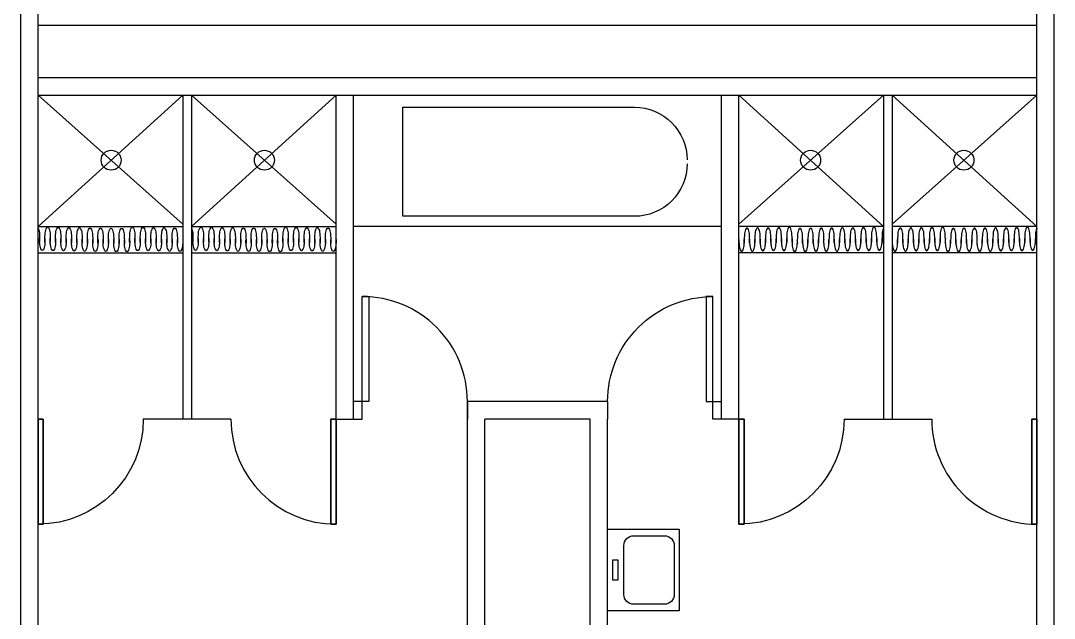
# Model space of a CAD drawing. Header units: inches. Extents: x -460 to 10305, y -938 to 5356.
# Drawn here: x 4267.9 to 4503.9, y 511.8 to 648.3 of the extents above; entities that cross this region are included whole.
import ezdxf

# ---------------------------------------------------------------- set-up
doc = ezdxf.new("R2010")
doc.units = ezdxf.units.IN
doc.header["$MEASUREMENT"] = 0
for name, color, linetype in [('01-0263-02-DWG-BFP-ARCH$0$SP-DOORS', 5, 'Continuous'), ('01-0263-02-DWG-BFP-ARCH$0$SP-FIXT', 35, 'Continuous'), ('01-0263-02-DWG-BFP-ARCH$0$SP-PART', 190, 'Continuous'), ('01-0263-02-DWG-BFP-ARCH$0$SP-WALL', 7, 'Continuous')]:
    doc.layers.add(name, color=color, linetype=linetype)

# ---------------------------------------------------------------- blocks, each defined once
blk = doc.blocks.new('01-0263-02-DWG-BFP-ARCH$0$S')
for p, q in [((21.33, 20.6, 36), (7.01, 20.6, 36)), ((4.13, 17.72, 36), (4.13, 8.71, 36)), ((24.21, 8.71, 36), (24.21, 17.72, 36)), ((7.01, 5.83, 36), (21.33, 5.83, 36))]:
    blk.add_line(p, q)
at = {"elevation": 36}
for points in [[(2.17, 1.07), (26.17, 1.07), (26.17, 22.07), (2.17, 22.07)], [(11.23, 2.65), (17.11, 2.65), (17.11, 4.11), (11.23, 4.11)]]:
    blk.add_lwpolyline(points, close=True, dxfattribs=at)
for centre, start, end in [((7.01, 17.72, 36), 90, 180), ((21.33, 17.72, 36), 0, 90), ((7.01, 8.71, 36), 180, 270), ((21.33, 8.71, 36), 270, 0)]:
    blk.add_arc(centre, 2.88, start, end)
blk = doc.blocks.new('01-0263-02-DWG-BFP-ARCH$0$DOR01')
at = {"color": 0}
for p, q in [((1, 1), (0, 1)), ((0, 1), (0, 0)), ((1, 0), (1, 1)), ((0, 0), (1, 0))]:
    blk.add_line(p, q, dxfattribs=at)
blk = doc.blocks.new('01-0263-02-DWG-BFP-ARCH$0$DOR00')
at = {"color": 0}
for p, q in [((0, 1), (0, 0)), ((1, 0), (1, 1))]:
    blk.add_line(p, q, dxfattribs=at)
blk = doc.blocks.new('01-0263-02-DWG-BFP-ARCH$0$AE141')
for p, q in [((0.5, 0), (0.4514, 0)), ((0.4514, 0), (0.4514, -1)), ((0.5, -1), (0.4514, -1))]:
    blk.add_line(p, q)
blk.add_arc((0.5, 0), 1, 180, 270)
at = {"linetype": 'Continuous'}
for points in [[(0.4514, 0), (0.4514, -1), (0.4514, -1, 1), (0.4514, 0, 1)], [(0.5, 0, 1), (0.5, -1, 1), (0.4514, -1, 1), (0.4514, 0, 1)], [(0.5, 0), (0.5, 0, 1), (0.4514, 0, 1), (0.4514, 0)], [(0.5, 0), (0.5, -1), (0.4514, -0.9988), (0.4514, 0)], [(0.5, 0), (0.5, -1), (0.5, -1, 1), (0.5, 0, 1)], [(0.5, -1), (0.5, -1, 1), (0.4514, -1, 1), (0.4514, -0.9988)]]:
    blk.add_3dface(points, dxfattribs=at)
blk = doc.blocks.new('01-0263-02-DWG-BFP-ARCH', base_point=(1295.16, 1353.43))
at = {"layer": '01-0263-02-DWG-BFP-ARCH$0$SP-DOORS'}
for points in [[(1629.16, 1911.43, 0.414214), (1605.16, 1935.43, 0.414214)], [(1661.16, 1911.43, -0.414214), (1685.16, 1935.43, -0.414214)]]:
    blk.add_lwpolyline(points, format="xyb", dxfattribs=at)
at = {"layer": '01-0263-02-DWG-BFP-ARCH$0$SP-FIXT'}
for p, q in [((1531.16, 1951.43), (1564.16, 1981.43)), ((1531.16, 1981.43), (1564.16, 1951.96)), ((1566.16, 1981.43), (1599.16, 1951.96)), ((1566.16, 1951.43), (1599.16, 1981.43)), ((1724.16, 1981.43), (1691.16, 1951.96)), ((1724.16, 1951.43), (1691.16, 1981.43)), ((1759.16, 1951.43), (1726.16, 1981.43)), ((1759.16, 1981.43), (1726.16, 1951.96)), ((1687.16, 1951.43), (1603.16, 1951.43))]:
    blk.add_line(p, q, dxfattribs=at)
blk.add_lwpolyline([(1679.31, 1965.75, -0.414214), (1667.31, 1953.75), (1614.39, 1953.75), (1614.39, 1978.65), (1667.31, 1978.65, -0.414214), (1679.31, 1966.65)], format="xyb", dxfattribs=at)
for centre in [(1547.81, 1966.56), (1582.81, 1966.56), (1707.51, 1966.56), (1742.51, 1966.56)]:
    blk.add_circle(centre, 2.28, dxfattribs=at)
at = {"layer": '01-0263-02-DWG-BFP-ARCH$0$SP-PART'}
for p, q in [((1531.16, 1951.43), (1564.16, 1951.43)), ((1566.16, 1951.43), (1599.16, 1951.43)), ((1724.16, 1951.43), (1691.16, 1951.43)), ((1759.16, 1951.43), (1726.16, 1951.43)), ((1531.16, 1945.43), (1564.16, 1945.43)), ((1566.16, 1945.43), (1599.16, 1945.43)), ((1724.16, 1945.43), (1691.16, 1945.43)), ((1759.16, 1945.43), (1726.16, 1945.43))]:
    blk.add_line(p, q, dxfattribs=at)
for points in [[(1531.16, 1951.02, -0.054965), (1531.31, 1950.65, -0.039769), (1531.44, 1950.01, -0.013847), (1531.49, 1948.13, -0.009217), (1531.48, 1947.85)], [(1532.7, 1948.69, -0.004146), (1532.71, 1948.13, -0.009217), (1532.7, 1947.85, -0.008534), (1532.7, 1948.11, -0.013847), (1532.75, 1949.98, -0.039769), (1532.87, 1950.62, -0.081037), (1533.13, 1951.16, -0.247833), (1533.31, 1951.25, -0.247833), (1533.49, 1951.16, -0.081037), (1533.74, 1950.62, -0.039769), (1533.87, 1949.98, -0.013847), (1533.92, 1948.11, -0.009217), (1533.91, 1947.83, -0.039769)], [(1535.12, 1947.81, -0.008534), (1535.12, 1948.07, -0.013847), (1535.17, 1949.94, -0.039769), (1535.3, 1950.58, -0.081037), (1535.55, 1951.11, -0.247833), (1535.73, 1951.21, -0.247833)], [(1535.73, 1951.21, -0.247833), (1535.91, 1951.11, -0.081037), (1536.16, 1950.58, -0.039769), (1536.29, 1949.94, -0.013847), (1536.34, 1948.07, -0.009217), (1536.34, 1947.78, -0.039769)], [(1537.55, 1947.76, -0.008534), (1537.54, 1948.02, -0.013847), (1537.6, 1949.9, -0.039769), (1537.72, 1950.54, -0.081037), (1537.97, 1951.07, -0.247833), (1538.15, 1951.17, -0.247833)], [(1538.15, 1951.17, -0.247833), (1538.34, 1951.07, -0.081037), (1538.59, 1950.54, -0.039769), (1538.71, 1949.9, -0.013847), (1538.77, 1948.02, -0.010512), (1538.76, 1947.7, -0.039769)], [(1539.97, 1947.71, -0.008534), (1539.97, 1947.97, -0.013847), (1540.02, 1949.84, -0.039769), (1540.14, 1950.48, -0.081037), (1540.4, 1951.02, -0.247833), (1540.58, 1951.11, -0.247833)], [(1540.58, 1951.11, -0.247833), (1540.76, 1951.02, -0.081037), (1541.01, 1950.48, -0.039769), (1541.14, 1949.84, -0.013847), (1541.19, 1947.97, -0.009217), (1541.18, 1947.69, -0.039769)], [(1542.39, 1947.66, -0.008534), (1542.39, 1947.92, -0.013847), (1542.44, 1949.8, -0.039769), (1542.57, 1950.44, -0.081037), (1542.82, 1950.97, -0.247833), (1543, 1951.07, -0.247833)], [(1543, 1951.07, -0.247833), (1543.18, 1950.97, -0.081037), (1543.43, 1950.44, -0.039769), (1543.56, 1949.8, -0.013847), (1543.61, 1947.92, -0.009217), (1543.61, 1947.64, -0.039769)], [(1544.77, 1947.66, -0.008534), (1544.77, 1947.92, -0.013847), (1544.82, 1949.8, -0.039769), (1544.94, 1950.44, -0.081037), (1545.2, 1950.97, -0.247833), (1545.38, 1951.07, -0.247833)], [(1545.38, 1951.07, -0.247833), (1545.56, 1950.97, -0.081037), (1545.81, 1950.44, -0.039769), (1545.94, 1949.8, -0.013847), (1545.99, 1947.92, -0.009217), (1545.98, 1947.64, -0.039769)], [(1547.19, 1947.62, -0.008534), (1547.19, 1947.88, -0.013847), (1547.24, 1949.75, -0.039769), (1547.37, 1950.39, -0.081037), (1547.62, 1950.93, -0.247833), (1547.8, 1951.02, -0.247833)], [(1547.8, 1951.02, -0.247833), (1547.98, 1950.93, -0.081037), (1548.23, 1950.39, -0.039769), (1548.36, 1949.75, -0.013847), (1548.41, 1947.88, -0.009217), (1548.41, 1947.6, -0.039769)], [(1549.62, 1947.58, -0.008534), (1549.61, 1947.84, -0.013847), (1549.67, 1949.71, -0.039769), (1549.79, 1950.35, -0.081037), (1550.04, 1950.88, -0.247833), (1550.23, 1950.98, -0.247833)], [(1550.23, 1950.98, -0.247833), (1550.41, 1950.88, -0.081037), (1550.66, 1950.35, -0.039769), (1550.78, 1949.71, -0.013847), (1550.84, 1947.84, -0.009217), (1550.83, 1947.56, -0.039769)], [(1552.04, 1948.69, -0.004146), (1552.04, 1948.13, -0.009217), (1552.04, 1947.85, -0.008534), (1552.03, 1948.11, -0.013847), (1552.09, 1949.98, -0.039769), (1552.21, 1950.62, -0.081037), (1552.46, 1951.16, -0.247833), (1552.65, 1951.25, -0.247833), (1552.83, 1951.16, -0.081037), (1553.08, 1950.62, -0.039769), (1553.2, 1949.98, -0.013847), (1553.26, 1948.11, -0.009217), (1553.25, 1947.83, -0.039769)], [(1554.46, 1947.81, -0.008534), (1554.46, 1948.07, -0.013847), (1554.51, 1949.94, -0.039769), (1554.64, 1950.58, -0.081037), (1554.89, 1951.11, -0.247833), (1555.07, 1951.21, -0.247833)], [(1555.07, 1951.21, -0.247833), (1555.25, 1951.11, -0.081037), (1555.5, 1950.58, -0.039769), (1555.63, 1949.94, -0.013847), (1555.68, 1948.07, -0.009217), (1555.68, 1947.78, -0.039769)], [(1556.89, 1947.76, -0.008534), (1556.88, 1948.02, -0.013847), (1556.93, 1949.9, -0.039769), (1557.06, 1950.54, -0.081037), (1557.31, 1951.07, -0.247833), (1557.49, 1951.17, -0.247833)], [(1557.49, 1951.17, -0.247833), (1557.67, 1951.07, -0.081037), (1557.93, 1950.54, -0.039769), (1558.05, 1949.9, -0.013847), (1558.1, 1948.02, -0.010512), (1558.1, 1947.7, -0.039769)], [(1559.31, 1947.71, -0.008534), (1559.3, 1947.97, -0.013847), (1559.36, 1949.84, -0.039769), (1559.48, 1950.48, -0.081037), (1559.73, 1951.02, -0.247833), (1559.92, 1951.11, -0.247833)], [(1559.92, 1951.11, -0.247833), (1560.1, 1951.02, -0.081037), (1560.35, 1950.48, -0.039769), (1560.47, 1949.84, -0.013847), (1560.53, 1947.97, -0.009217), (1560.52, 1947.69, -0.039769)], [(1561.73, 1947.66, -0.008534), (1561.73, 1947.92, -0.013847), (1561.78, 1949.8, -0.039769), (1561.91, 1950.44, -0.081037), (1562.16, 1950.97, -0.247833), (1562.34, 1951.07, -0.247833)], [(1562.34, 1951.07, -0.247833), (1562.52, 1950.97, -0.081037), (1562.77, 1950.44, -0.039769), (1562.9, 1949.8, -0.013847), (1562.95, 1947.92, -0.009217), (1562.95, 1947.64, -0.039769)], [(1566.16, 1951.02, -0.054965), (1566.31, 1950.65, -0.039769), (1566.44, 1950.01, -0.013847), (1566.49, 1948.13, -0.009217), (1566.48, 1947.85)], [(1567.7, 1948.69, -0.004146), (1567.71, 1948.13, -0.009217), (1567.7, 1947.85, -0.008534), (1567.7, 1948.11, -0.013847), (1567.75, 1949.98, -0.039769), (1567.87, 1950.62, -0.081037), (1568.13, 1951.16, -0.247833), (1568.31, 1951.25, -0.247833), (1568.49, 1951.16, -0.081037), (1568.74, 1950.62, -0.039769), (1568.87, 1949.98, -0.013847), (1568.92, 1948.11, -0.009217), (1568.91, 1947.83, -0.039769)], [(1570.12, 1947.81, -0.008534), (1570.12, 1948.07, -0.013847), (1570.17, 1949.94, -0.039769), (1570.3, 1950.58, -0.081037), (1570.55, 1951.11, -0.247833), (1570.73, 1951.21, -0.247833)], [(1570.73, 1951.21, -0.247833), (1570.91, 1951.11, -0.081037), (1571.16, 1950.58, -0.039769), (1571.29, 1949.94, -0.013847), (1571.34, 1948.07, -0.009217), (1571.34, 1947.78, -0.039769)], [(1572.55, 1947.76, -0.008534), (1572.54, 1948.02, -0.013847), (1572.6, 1949.9, -0.039769), (1572.72, 1950.54, -0.081037), (1572.97, 1951.07, -0.247833), (1573.15, 1951.17, -0.247833)], [(1573.15, 1951.17, -0.247833), (1573.34, 1951.07, -0.081037), (1573.59, 1950.54, -0.039769), (1573.71, 1949.9, -0.013847), (1573.77, 1948.02, -0.010512), (1573.76, 1947.7, -0.039769)], [(1574.97, 1947.71, -0.008534), (1574.97, 1947.97, -0.013847), (1575.02, 1949.84, -0.039769), (1575.14, 1950.48, -0.081037), (1575.4, 1951.02, -0.247833), (1575.58, 1951.11, -0.247833)], [(1575.58, 1951.11, -0.247833), (1575.76, 1951.02, -0.081037), (1576.01, 1950.48, -0.039769), (1576.14, 1949.84, -0.013847), (1576.19, 1947.97, -0.009217), (1576.18, 1947.69, -0.039769)], [(1577.39, 1947.66, -0.008534), (1577.39, 1947.92, -0.013847), (1577.44, 1949.8, -0.039769), (1577.57, 1950.44, -0.081037), (1577.82, 1950.97, -0.247833), (1578, 1951.07, -0.247833)], [(1578, 1951.07, -0.247833), (1578.18, 1950.97, -0.081037), (1578.43, 1950.44, -0.039769), (1578.56, 1949.8, -0.013847), (1578.61, 1947.92, -0.009217), (1578.61, 1947.64, -0.039769)], [(1579.77, 1947.66, -0.008534), (1579.77, 1947.92, -0.013847), (1579.82, 1949.8, -0.039769), (1579.94, 1950.44, -0.081037), (1580.2, 1950.97, -0.247833), (1580.38, 1951.07, -0.247833)], [(1580.38, 1951.07, -0.247833), (1580.56, 1950.97, -0.081037), (1580.81, 1950.44, -0.039769), (1580.94, 1949.8, -0.013847), (1580.99, 1947.92, -0.009217), (1580.98, 1947.64, -0.039769)], [(1582.19, 1947.62, -0.008534), (1582.19, 1947.88, -0.013847), (1582.24, 1949.75, -0.039769), (1582.37, 1950.39, -0.081037), (1582.62, 1950.93, -0.247833), (1582.8, 1951.02, -0.247833)], [(1582.8, 1951.02, -0.247833), (1582.98, 1950.93, -0.081037), (1583.23, 1950.39, -0.039769), (1583.36, 1949.75, -0.013847), (1583.41, 1947.88, -0.009217), (1583.41, 1947.6, -0.039769)], [(1584.62, 1947.58, -0.008534), (1584.61, 1947.84, -0.013847), (1584.67, 1949.71, -0.039769), (1584.79, 1950.35, -0.081037), (1585.04, 1950.88, -0.247833), (1585.23, 1950.98, -0.247833)], [(1585.23, 1950.98, -0.247833), (1585.41, 1950.88, -0.081037), (1585.66, 1950.35, -0.039769), (1585.78, 1949.71, -0.013847), (1585.84, 1947.84, -0.009217), (1585.83, 1947.56, -0.039769)], [(1587.04, 1948.69, -0.004146), (1587.04, 1948.13, -0.009217), (1587.04, 1947.85, -0.008534), (1587.03, 1948.11, -0.013847), (1587.09, 1949.98, -0.039769), (1587.21, 1950.62, -0.081037), (1587.46, 1951.16, -0.247833), (1587.65, 1951.25, -0.247833), (1587.83, 1951.16, -0.081037), (1588.08, 1950.62, -0.039769), (1588.2, 1949.98, -0.013847), (1588.26, 1948.11, -0.009217), (1588.25, 1947.83, -0.039769)], [(1589.46, 1947.81, -0.008534), (1589.46, 1948.07, -0.013847), (1589.51, 1949.94, -0.039769), (1589.64, 1950.58, -0.081037), (1589.89, 1951.11, -0.247833), (1590.07, 1951.21, -0.247833)], [(1590.07, 1951.21, -0.247833), (1590.25, 1951.11, -0.081037), (1590.5, 1950.58, -0.039769), (1590.63, 1949.94, -0.013847), (1590.68, 1948.07, -0.009217), (1590.68, 1947.78, -0.039769)], [(1591.89, 1947.76, -0.008534), (1591.88, 1948.02, -0.013847), (1591.93, 1949.9, -0.039769), (1592.06, 1950.54, -0.081037), (1592.31, 1951.07, -0.247833), (1592.49, 1951.17, -0.247833)], [(1592.49, 1951.17, -0.247833), (1592.67, 1951.07, -0.081037), (1592.93, 1950.54, -0.039769), (1593.05, 1949.9, -0.013847), (1593.1, 1948.02, -0.010512), (1593.1, 1947.7, -0.039769)], [(1594.31, 1947.71, -0.008534), (1594.3, 1947.97, -0.013847), (1594.36, 1949.84, -0.039769), (1594.48, 1950.48, -0.081037), (1594.73, 1951.02, -0.247833), (1594.92, 1951.11, -0.247833)], [(1594.92, 1951.11, -0.247833), (1595.1, 1951.02, -0.081037), (1595.35, 1950.48, -0.039769), (1595.47, 1949.84, -0.013847), (1595.53, 1947.97, -0.009217), (1595.52, 1947.69, -0.039769)], [(1596.73, 1947.66, -0.008534), (1596.73, 1947.92, -0.013847), (1596.78, 1949.8, -0.039769), (1596.91, 1950.44, -0.081037), (1597.16, 1950.97, -0.247833), (1597.34, 1951.07, -0.247833)], [(1597.34, 1951.07, -0.247833), (1597.52, 1950.97, -0.081037), (1597.77, 1950.44, -0.039769), (1597.9, 1949.8, -0.013847), (1597.95, 1947.92, -0.009217), (1597.95, 1947.64, -0.039769)], [(1692.98, 1951.07, 0.247833), (1692.8, 1950.97, 0.081037), (1692.54, 1950.44, 0.039769), (1692.42, 1949.8, 0.013847), (1692.37, 1947.92, 0.009217), (1692.37, 1947.64, 0.039769)], [(1693.58, 1947.66, 0.008534), (1693.59, 1947.92, 0.013847), (1693.54, 1949.8, 0.039769), (1693.41, 1950.44, 0.081037), (1693.16, 1950.97, 0.247833), (1692.98, 1951.07, 0.247833)], [(1695.4, 1951.11, 0.247833), (1695.22, 1951.02, 0.081037), (1694.97, 1950.48, 0.039769), (1694.84, 1949.84, 0.013847), (1694.79, 1947.97, 0.009217), (1694.79, 1947.69, 0.039769)], [(1696.01, 1947.71, 0.008534), (1696.01, 1947.97, 0.013847), (1695.96, 1949.84, 0.039769), (1695.83, 1950.48, 0.081037), (1695.58, 1951.02, 0.247833), (1695.4, 1951.11, 0.247833)], [(1697.82, 1951.17, 0.247833), (1697.64, 1951.07, 0.081037), (1697.39, 1950.54, 0.039769), (1697.26, 1949.9, 0.013847), (1697.21, 1948.02, 0.010512), (1697.22, 1947.7, 0.039769)], [(1698.43, 1947.76, 0.008534), (1698.43, 1948.02, 0.013847), (1698.38, 1949.9, 0.039769), (1698.25, 1950.54, 0.081037), (1698, 1951.07, 0.247833), (1697.82, 1951.17, 0.247833)], [(1700.25, 1951.21, 0.247833), (1700.07, 1951.11, 0.081037), (1699.81, 1950.58, 0.039769), (1699.69, 1949.94, 0.013847), (1699.64, 1948.07, 0.009217), (1699.64, 1947.78, 0.039769)], [(1700.85, 1947.81, 0.008534), (1700.86, 1948.07, 0.013847), (1700.81, 1949.94, 0.039769), (1700.68, 1950.58, 0.081037), (1700.43, 1951.11, 0.247833), (1700.25, 1951.21, 0.247833)], [(1703.28, 1948.69, 0.004146), (1703.27, 1948.13, 0.009217), (1703.28, 1947.85, 0.008534), (1703.28, 1948.11, 0.013847), (1703.23, 1949.98, 0.039769), (1703.1, 1950.62, 0.081037), (1702.85, 1951.16, 0.247833), (1702.67, 1951.25, 0.247833), (1702.49, 1951.16, 0.081037), (1702.24, 1950.62, 0.039769), (1702.11, 1949.98, 0.013847), (1702.06, 1948.11, 0.009217), (1702.06, 1947.83, 0.039769)], [(1705.09, 1950.98, 0.247833), (1704.91, 1950.88, 0.081037), (1704.66, 1950.35, 0.039769), (1704.53, 1949.71, 0.013847), (1704.48, 1947.84, 0.009217), (1704.49, 1947.56, 0.039769)], [(1705.7, 1947.58, 0.008534), (1705.7, 1947.84, 0.013847), (1705.65, 1949.71, 0.039769), (1705.52, 1950.35, 0.081037), (1705.27, 1950.88, 0.247833), (1705.09, 1950.98, 0.247833)], [(1707.51, 1951.02, 0.247833), (1707.33, 1950.93, 0.081037), (1707.08, 1950.39, 0.039769), (1706.96, 1949.75, 0.013847), (1706.9, 1947.88, 0.009217), (1706.91, 1947.6, 0.039769)], [(1708.12, 1947.62, 0.008534), (1708.13, 1947.88, 0.013847), (1708.07, 1949.75, 0.039769), (1707.95, 1950.39, 0.081037), (1707.7, 1950.93, 0.247833), (1707.51, 1951.02, 0.247833)], [(1709.94, 1951.07, 0.247833), (1709.76, 1950.97, 0.081037), (1709.51, 1950.44, 0.039769), (1709.38, 1949.8, 0.013847), (1709.33, 1947.92, 0.009217), (1709.33, 1947.64, 0.039769)], [(1710.55, 1947.66, 0.008534), (1710.55, 1947.92, 0.013847), (1710.5, 1949.8, 0.039769), (1710.37, 1950.44, 0.081037), (1710.12, 1950.97, 0.247833), (1709.94, 1951.07, 0.247833)], [(1712.32, 1951.07, 0.247833), (1712.13, 1950.97, 0.081037), (1711.88, 1950.44, 0.039769), (1711.76, 1949.8, 0.013847), (1711.7, 1947.92, 0.009217), (1711.71, 1947.64, 0.039769)], [(1712.92, 1947.66, 0.008534), (1712.93, 1947.92, 0.013847), (1712.87, 1949.8, 0.039769), (1712.75, 1950.44, 0.081037), (1712.5, 1950.97, 0.247833), (1712.32, 1951.07, 0.247833)], [(1714.74, 1951.11, 0.247833), (1714.56, 1951.02, 0.081037), (1714.31, 1950.48, 0.039769), (1714.18, 1949.84, 0.013847), (1714.13, 1947.97, 0.009217), (1714.13, 1947.69, 0.039769)], [(1715.35, 1947.71, 0.008534), (1715.35, 1947.97, 0.013847), (1715.3, 1949.84, 0.039769), (1715.17, 1950.48, 0.081037), (1714.92, 1951.02, 0.247833), (1714.74, 1951.11, 0.247833)], [(1717.16, 1951.17, 0.247833), (1716.98, 1951.07, 0.081037), (1716.73, 1950.54, 0.039769), (1716.6, 1949.9, 0.013847), (1716.55, 1948.02, 0.010512), (1716.56, 1947.7, 0.039769)], [(1717.77, 1947.76, 0.008534), (1717.77, 1948.02, 0.013847), (1717.72, 1949.9, 0.039769), (1717.59, 1950.54, 0.081037), (1717.34, 1951.07, 0.247833), (1717.16, 1951.17, 0.247833)], [(1719.59, 1951.21, 0.247833), (1719.4, 1951.11, 0.081037), (1719.15, 1950.58, 0.039769), (1719.03, 1949.94, 0.013847), (1718.97, 1948.07, 0.009217), (1718.98, 1947.78, 0.039769)], [(1720.19, 1947.81, 0.008534), (1720.2, 1948.07, 0.013847), (1720.14, 1949.94, 0.039769), (1720.02, 1950.58, 0.081037), (1719.77, 1951.11, 0.247833), (1719.59, 1951.21, 0.247833)], [(1722.62, 1948.69, 0.004146), (1722.61, 1948.13, 0.009217), (1722.62, 1947.85, 0.008534), (1722.62, 1948.11, 0.013847), (1722.57, 1949.98, 0.039769), (1722.44, 1950.62, 0.081037), (1722.19, 1951.16, 0.247833), (1722.01, 1951.25, 0.247833), (1721.83, 1951.16, 0.081037), (1721.58, 1950.62, 0.039769), (1721.45, 1949.98, 0.013847), (1721.4, 1948.11, 0.009217), (1721.4, 1947.83, 0.039769)], [(1724.16, 1951.02, 0.054965), (1724.01, 1950.65, 0.039769), (1723.88, 1950.01, 0.013847), (1723.83, 1948.13, 0.009217), (1723.83, 1947.85)], [(1727.98, 1951.07, 0.247833), (1727.8, 1950.97, 0.081037), (1727.54, 1950.44, 0.039769), (1727.42, 1949.8, 0.013847), (1727.37, 1947.92, 0.009217), (1727.37, 1947.64, 0.039769)], [(1728.58, 1947.66, 0.008534), (1728.59, 1947.92, 0.013847), (1728.54, 1949.8, 0.039769), (1728.41, 1950.44, 0.081037), (1728.16, 1950.97, 0.247833), (1727.98, 1951.07, 0.247833)], [(1730.4, 1951.11, 0.247833), (1730.22, 1951.02, 0.081037), (1729.97, 1950.48, 0.039769), (1729.84, 1949.84, 0.013847), (1729.79, 1947.97, 0.009217), (1729.79, 1947.69, 0.039769)], [(1731.01, 1947.71, 0.008534), (1731.01, 1947.97, 0.013847), (1730.96, 1949.84, 0.039769), (1730.83, 1950.48, 0.081037), (1730.58, 1951.02, 0.247833), (1730.4, 1951.11, 0.247833)], [(1732.82, 1951.17, 0.247833), (1732.64, 1951.07, 0.081037), (1732.39, 1950.54, 0.039769), (1732.26, 1949.9, 0.013847), (1732.21, 1948.02, 0.010512), (1732.22, 1947.7, 0.039769)], [(1733.43, 1947.76, 0.008534), (1733.43, 1948.02, 0.013847), (1733.38, 1949.9, 0.039769), (1733.25, 1950.54, 0.081037), (1733, 1951.07, 0.247833), (1732.82, 1951.17, 0.247833)], [(1735.25, 1951.21, 0.247833), (1735.07, 1951.11, 0.081037), (1734.81, 1950.58, 0.039769), (1734.69, 1949.94, 0.013847), (1734.64, 1948.07, 0.009217), (1734.64, 1947.78, 0.039769)], [(1735.85, 1947.81, 0.008534), (1735.86, 1948.07, 0.013847), (1735.81, 1949.94, 0.039769), (1735.68, 1950.58, 0.081037), (1735.43, 1951.11, 0.247833), (1735.25, 1951.21, 0.247833)], [(1738.28, 1948.69, 0.004146), (1738.27, 1948.13, 0.009217), (1738.28, 1947.85, 0.008534), (1738.28, 1948.11, 0.013847), (1738.23, 1949.98, 0.039769), (1738.1, 1950.62, 0.081037), (1737.85, 1951.16, 0.247833), (1737.67, 1951.25, 0.247833), (1737.49, 1951.16, 0.081037), (1737.24, 1950.62, 0.039769), (1737.11, 1949.98, 0.013847), (1737.06, 1948.11, 0.009217), (1737.06, 1947.83, 0.039769)], [(1740.09, 1950.98, 0.247833), (1739.91, 1950.88, 0.081037), (1739.66, 1950.35, 0.039769), (1739.53, 1949.71, 0.013847), (1739.48, 1947.84, 0.009217), (1739.49, 1947.56, 0.039769)], [(1740.7, 1947.58, 0.008534), (1740.7, 1947.84, 0.013847), (1740.65, 1949.71, 0.039769), (1740.52, 1950.35, 0.081037), (1740.27, 1950.88, 0.247833), (1740.09, 1950.98, 0.247833)], [(1742.51, 1951.02, 0.247833), (1742.33, 1950.93, 0.081037), (1742.08, 1950.39, 0.039769), (1741.96, 1949.75, 0.013847), (1741.9, 1947.88, 0.009217), (1741.91, 1947.6, 0.039769)], [(1743.12, 1947.62, 0.008534), (1743.13, 1947.88, 0.013847), (1743.07, 1949.75, 0.039769), (1742.95, 1950.39, 0.081037), (1742.7, 1950.93, 0.247833), (1742.51, 1951.02, 0.247833)], [(1744.94, 1951.07, 0.247833), (1744.76, 1950.97, 0.081037), (1744.51, 1950.44, 0.039769), (1744.38, 1949.8, 0.013847), (1744.33, 1947.92, 0.009217), (1744.33, 1947.64, 0.039769)], [(1745.55, 1947.66, 0.008534), (1745.55, 1947.92, 0.013847), (1745.5, 1949.8, 0.039769), (1745.37, 1950.44, 0.081037), (1745.12, 1950.97, 0.247833), (1744.94, 1951.07, 0.247833)], [(1747.32, 1951.07, 0.247833), (1747.13, 1950.97, 0.081037), (1746.88, 1950.44, 0.039769), (1746.76, 1949.8, 0.013847), (1746.7, 1947.92, 0.009217), (1746.71, 1947.64, 0.039769)], [(1747.92, 1947.66, 0.008534), (1747.93, 1947.92, 0.013847), (1747.87, 1949.8, 0.039769), (1747.75, 1950.44, 0.081037), (1747.5, 1950.97, 0.247833), (1747.32, 1951.07, 0.247833)], [(1749.74, 1951.11, 0.247833), (1749.56, 1951.02, 0.081037), (1749.31, 1950.48, 0.039769), (1749.18, 1949.84, 0.013847), (1749.13, 1947.97, 0.009217), (1749.13, 1947.69, 0.039769)], [(1750.35, 1947.71, 0.008534), (1750.35, 1947.97, 0.013847), (1750.3, 1949.84, 0.039769), (1750.17, 1950.48, 0.081037), (1749.92, 1951.02, 0.247833), (1749.74, 1951.11, 0.247833)], [(1752.16, 1951.17, 0.247833), (1751.98, 1951.07, 0.081037), (1751.73, 1950.54, 0.039769), (1751.6, 1949.9, 0.013847), (1751.55, 1948.02, 0.010512), (1751.56, 1947.7, 0.039769)], [(1752.77, 1947.76, 0.008534), (1752.77, 1948.02, 0.013847), (1752.72, 1949.9, 0.039769), (1752.59, 1950.54, 0.081037), (1752.34, 1951.07, 0.247833), (1752.16, 1951.17, 0.247833)], [(1754.59, 1951.21, 0.247833), (1754.4, 1951.11, 0.081037), (1754.15, 1950.58, 0.039769), (1754.03, 1949.94, 0.013847), (1753.97, 1948.07, 0.009217), (1753.98, 1947.78, 0.039769)], [(1755.19, 1947.81, 0.008534), (1755.2, 1948.07, 0.013847), (1755.14, 1949.94, 0.039769), (1755.02, 1950.58, 0.081037), (1754.77, 1951.11, 0.247833), (1754.59, 1951.21, 0.247833)], [(1757.62, 1948.69, 0.004146), (1757.61, 1948.13, 0.009217), (1757.62, 1947.85, 0.008534), (1757.62, 1948.11, 0.013847), (1757.57, 1949.98, 0.039769), (1757.44, 1950.62, 0.081037), (1757.19, 1951.16, 0.247833), (1757.01, 1951.25, 0.247833), (1756.83, 1951.16, 0.081037), (1756.58, 1950.62, 0.039769), (1756.45, 1949.98, 0.013847), (1756.4, 1948.11, 0.009217), (1756.4, 1947.83, 0.039769)], [(1759.16, 1951.02, 0.054965), (1759.01, 1950.65, 0.039769), (1758.88, 1950.01, 0.013847), (1758.83, 1948.13, 0.009217), (1758.83, 1947.85)], [(1532.7, 1948.69, -0.004146), (1532.7, 1948.13, -0.02916), (1532.65, 1947.24, -0.039769), (1532.52, 1946.6, -0.081037), (1532.27, 1946.06, -0.247833), (1532.09, 1945.97, -0.247833), (1531.91, 1946.06, -0.081037), (1531.66, 1946.6, -0.039769), (1531.53, 1947.24, -0.02916), (1531.48, 1948.13, -0.0043), (1531.48, 1948.71, -0.039769)], [(1535.12, 1948.65, -0.004146), (1535.13, 1948.09, -0.02916), (1535.08, 1947.2, -0.039769), (1534.95, 1946.56, -0.081037), (1534.7, 1946.02, -0.247833), (1534.52, 1945.93, -0.247833), (1534.34, 1946.02, -0.081037), (1534.09, 1946.56, -0.039769), (1533.96, 1947.2, -0.02916), (1533.91, 1948.09, -0.0043), (1533.91, 1948.67, -0.039769)], [(1537.55, 1948.61, -0.004146), (1537.55, 1948.05, -0.02916), (1537.5, 1947.16, -0.039769), (1537.37, 1946.52, -0.081037), (1537.12, 1945.98, -0.247833), (1536.94, 1945.89, -0.247833), (1536.76, 1945.98, -0.081037), (1536.51, 1946.52, -0.039769), (1536.38, 1947.16, -0.02916), (1536.33, 1948.05, -0.0043), (1536.34, 1948.63, -0.039769)], [(1539.97, 1948.55, -0.004146), (1539.98, 1947.99, -0.02916), (1539.92, 1947.1, -0.039769), (1539.8, 1946.46, -0.081037), (1539.55, 1945.92, -0.247833), (1539.36, 1945.83, -0.247833), (1539.18, 1945.92, -0.081037), (1538.93, 1946.46, -0.039769), (1538.81, 1947.1, -0.02916), (1538.75, 1947.99, -0.004854), (1538.76, 1948.64, -0.039769)], [(1542.39, 1948.51, -0.004146), (1542.4, 1947.95, -0.02916), (1542.35, 1947.06, -0.039769), (1542.22, 1946.42, -0.081037), (1541.97, 1945.88, -0.247833), (1541.79, 1945.79, -0.247833), (1541.61, 1945.88, -0.081037), (1541.36, 1946.42, -0.039769), (1541.23, 1947.06, -0.02916), (1541.18, 1947.95, -0.0043), (1541.18, 1948.53, -0.039769)], [(1544.82, 1948.46, -0.004146), (1544.82, 1947.9, -0.02916), (1544.77, 1947.02, -0.039769), (1544.64, 1946.38, -0.081037), (1544.39, 1945.84, -0.247833), (1544.21, 1945.74, -0.247833), (1544.03, 1945.84, -0.081037), (1543.78, 1946.38, -0.039769), (1543.65, 1947.02, -0.02916), (1543.6, 1947.9, -0.0043), (1543.61, 1948.49, -0.039769)], [(1547.2, 1948.46, -0.004146), (1547.2, 1947.9, -0.02916), (1547.15, 1947.02, -0.039769), (1547.02, 1946.38, -0.081037), (1546.77, 1945.84, -0.247833), (1546.59, 1945.74, -0.247833), (1546.41, 1945.84, -0.081037), (1546.16, 1946.38, -0.039769), (1546.03, 1947.02, -0.02916), (1545.98, 1947.9, -0.0043), (1545.98, 1948.49, -0.039769)], [(1549.62, 1948.42, -0.004146), (1549.62, 1947.86, -0.02916), (1549.57, 1946.97, -0.039769), (1549.44, 1946.33, -0.081037), (1549.19, 1945.79, -0.247833), (1549.01, 1945.7, -0.247833), (1548.83, 1945.79, -0.081037), (1548.58, 1946.33, -0.039769), (1548.45, 1946.97, -0.02916), (1548.4, 1947.86, -0.0043), (1548.41, 1948.44, -0.039769)], [(1552.04, 1948.38, -0.004146), (1552.05, 1947.82, -0.02916), (1552, 1946.93, -0.039769), (1551.87, 1946.29, -0.081037), (1551.62, 1945.75, -0.247833), (1551.44, 1945.66, -0.247833), (1551.26, 1945.75, -0.081037), (1551.01, 1946.29, -0.039769), (1550.88, 1946.93, -0.02916), (1550.83, 1947.82, -0.0043), (1550.83, 1948.4, -0.039769)], [(1554.46, 1948.65, -0.004146), (1554.47, 1948.09, -0.02916), (1554.42, 1947.2, -0.039769), (1554.29, 1946.56, -0.081037), (1554.04, 1946.02, -0.247833), (1553.86, 1945.93, -0.247833), (1553.68, 1946.02, -0.081037), (1553.43, 1946.56, -0.039769), (1553.3, 1947.2, -0.02916), (1553.25, 1948.09, -0.0043), (1553.25, 1948.67, -0.039769)], [(1556.89, 1948.61, -0.004146), (1556.89, 1948.05, -0.02916), (1556.84, 1947.16, -0.039769), (1556.71, 1946.52, -0.081037), (1556.46, 1945.98, -0.247833), (1556.28, 1945.89, -0.247833), (1556.1, 1945.98, -0.081037), (1555.85, 1946.52, -0.039769), (1555.72, 1947.16, -0.02916), (1555.67, 1948.05, -0.0043), (1555.68, 1948.63, -0.039769)], [(1559.31, 1948.55, -0.004146), (1559.31, 1947.99, -0.02916), (1559.26, 1947.1, -0.039769), (1559.14, 1946.46, -0.081037), (1558.88, 1945.92, -0.247833), (1558.7, 1945.83, -0.247833), (1558.52, 1945.92, -0.081037), (1558.27, 1946.46, -0.039769), (1558.14, 1947.1, -0.02916), (1558.09, 1947.99, -0.004854), (1558.1, 1948.64, -0.039769)], [(1561.73, 1948.51, -0.004146), (1561.74, 1947.95, -0.02916), (1561.69, 1947.06, -0.039769), (1561.56, 1946.42, -0.081037), (1561.31, 1945.88, -0.247833), (1561.13, 1945.79, -0.247833), (1560.95, 1945.88, -0.081037), (1560.7, 1946.42, -0.039769), (1560.57, 1947.06, -0.02916), (1560.52, 1947.95, -0.0043), (1560.52, 1948.53, -0.039769)], [(1564.16, 1948.46, -0.004146), (1564.16, 1947.9, -0.02916), (1564.11, 1947.02, -0.039769), (1563.98, 1946.38, -0.081037), (1563.73, 1945.84, -0.247833), (1563.55, 1945.74, -0.247833), (1563.37, 1945.84, -0.081037), (1563.12, 1946.38, -0.039769), (1562.99, 1947.02, -0.02916), (1562.94, 1947.9, -0.0043), (1562.95, 1948.49, -0.039769)], [(1567.7, 1948.69, -0.004146), (1567.7, 1948.13, -0.02916), (1567.65, 1947.24, -0.039769), (1567.52, 1946.6, -0.081037), (1567.27, 1946.06, -0.247833), (1567.09, 1945.97, -0.247833), (1566.91, 1946.06, -0.081037), (1566.66, 1946.6, -0.039769), (1566.53, 1947.24, -0.02916), (1566.48, 1948.13, -0.0043), (1566.48, 1948.71, -0.039769)], [(1570.12, 1948.65, -0.004146), (1570.13, 1948.09, -0.02916), (1570.08, 1947.2, -0.039769), (1569.95, 1946.56, -0.081037), (1569.7, 1946.02, -0.247833), (1569.52, 1945.93, -0.247833), (1569.34, 1946.02, -0.081037), (1569.09, 1946.56, -0.039769), (1568.96, 1947.2, -0.02916), (1568.91, 1948.09, -0.0043), (1568.91, 1948.67, -0.039769)], [(1572.55, 1948.61, -0.004146), (1572.55, 1948.05, -0.02916), (1572.5, 1947.16, -0.039769), (1572.37, 1946.52, -0.081037), (1572.12, 1945.98, -0.247833), (1571.94, 1945.89, -0.247833), (1571.76, 1945.98, -0.081037), (1571.51, 1946.52, -0.039769), (1571.38, 1947.16, -0.02916), (1571.33, 1948.05, -0.0043), (1571.34, 1948.63, -0.039769)], [(1574.97, 1948.55, -0.004146), (1574.98, 1947.99, -0.02916), (1574.92, 1947.1, -0.039769), (1574.8, 1946.46, -0.081037), (1574.55, 1945.92, -0.247833), (1574.36, 1945.83, -0.247833), (1574.18, 1945.92, -0.081037), (1573.93, 1946.46, -0.039769), (1573.81, 1947.1, -0.02916), (1573.75, 1947.99, -0.004854), (1573.76, 1948.64, -0.039769)], [(1577.39, 1948.51, -0.004146), (1577.4, 1947.95, -0.02916), (1577.35, 1947.06, -0.039769), (1577.22, 1946.42, -0.081037), (1576.97, 1945.88, -0.247833), (1576.79, 1945.79, -0.247833), (1576.61, 1945.88, -0.081037), (1576.36, 1946.42, -0.039769), (1576.23, 1947.06, -0.02916), (1576.18, 1947.95, -0.0043), (1576.18, 1948.53, -0.039769)], [(1579.82, 1948.46, -0.004146), (1579.82, 1947.9, -0.02916), (1579.77, 1947.02, -0.039769), (1579.64, 1946.38, -0.081037), (1579.39, 1945.84, -0.247833), (1579.21, 1945.74, -0.247833), (1579.03, 1945.84, -0.081037), (1578.78, 1946.38, -0.039769), (1578.65, 1947.02, -0.02916), (1578.6, 1947.9, -0.0043), (1578.61, 1948.49, -0.039769)], [(1582.2, 1948.46, -0.004146), (1582.2, 1947.9, -0.02916), (1582.15, 1947.02, -0.039769), (1582.02, 1946.38, -0.081037), (1581.77, 1945.84, -0.247833), (1581.59, 1945.74, -0.247833), (1581.41, 1945.84, -0.081037), (1581.16, 1946.38, -0.039769), (1581.03, 1947.02, -0.02916), (1580.98, 1947.9, -0.0043), (1580.98, 1948.49, -0.039769)], [(1584.62, 1948.42, -0.004146), (1584.62, 1947.86, -0.02916), (1584.57, 1946.97, -0.039769), (1584.44, 1946.33, -0.081037), (1584.19, 1945.79, -0.247833), (1584.01, 1945.7, -0.247833), (1583.83, 1945.79, -0.081037), (1583.58, 1946.33, -0.039769), (1583.45, 1946.97, -0.02916), (1583.4, 1947.86, -0.0043), (1583.41, 1948.44, -0.039769)], [(1587.04, 1948.38, -0.004146), (1587.05, 1947.82, -0.02916), (1587, 1946.93, -0.039769), (1586.87, 1946.29, -0.081037), (1586.62, 1945.75, -0.247833), (1586.44, 1945.66, -0.247833), (1586.26, 1945.75, -0.081037), (1586.01, 1946.29, -0.039769), (1585.88, 1946.93, -0.02916), (1585.83, 1947.82, -0.0043), (1585.83, 1948.4, -0.039769)], [(1589.46, 1948.65, -0.004146), (1589.47, 1948.09, -0.02916), (1589.42, 1947.2, -0.039769), (1589.29, 1946.56, -0.081037), (1589.04, 1946.02, -0.247833), (1588.86, 1945.93, -0.247833), (1588.68, 1946.02, -0.081037), (1588.43, 1946.56, -0.039769), (1588.3, 1947.2, -0.02916), (1588.25, 1948.09, -0.0043), (1588.25, 1948.67, -0.039769)], [(1591.89, 1948.61, -0.004146), (1591.89, 1948.05, -0.02916), (1591.84, 1947.16, -0.039769), (1591.71, 1946.52, -0.081037), (1591.46, 1945.98, -0.247833), (1591.28, 1945.89, -0.247833), (1591.1, 1945.98, -0.081037), (1590.85, 1946.52, -0.039769), (1590.72, 1947.16, -0.02916), (1590.67, 1948.05, -0.0043), (1590.68, 1948.63, -0.039769)], [(1594.31, 1948.55, -0.004146), (1594.31, 1947.99, -0.02916), (1594.26, 1947.1, -0.039769), (1594.14, 1946.46, -0.081037), (1593.88, 1945.92, -0.247833), (1593.7, 1945.83, -0.247833), (1593.52, 1945.92, -0.081037), (1593.27, 1946.46, -0.039769), (1593.14, 1947.1, -0.02916), (1593.09, 1947.99, -0.004854), (1593.1, 1948.64, -0.039769)], [(1596.73, 1948.51, -0.004146), (1596.74, 1947.95, -0.02916), (1596.69, 1947.06, -0.039769), (1596.56, 1946.42, -0.081037), (1596.31, 1945.88, -0.247833), (1596.13, 1945.79, -0.247833), (1595.95, 1945.88, -0.081037), (1595.7, 1946.42, -0.039769), (1595.57, 1947.06, -0.02916), (1595.52, 1947.95, -0.0043), (1595.52, 1948.53, -0.039769)], [(1599.16, 1948.46, -0.004146), (1599.16, 1947.9, -0.02916), (1599.11, 1947.02, -0.039769), (1598.98, 1946.38, -0.081037), (1598.73, 1945.84, -0.247833), (1598.55, 1945.74, -0.247833), (1598.37, 1945.84, -0.081037), (1598.12, 1946.38, -0.039769), (1597.99, 1947.02, -0.02916), (1597.94, 1947.9, -0.0043), (1597.95, 1948.49, -0.039769)], [(1599.16, 1947.62, -0.008534), (1599.15, 1947.88, -0.0043), (1599.16, 1948.46, -0.039769)], [(1691.16, 1948.46, 0.004146), (1691.15, 1947.9, 0.02916), (1691.21, 1947.02, 0.039769), (1691.33, 1946.38, 0.081037), (1691.58, 1945.84, 0.247833), (1691.76, 1945.74, 0.247833), (1691.94, 1945.84, 0.081037), (1692.2, 1946.38, 0.039769), (1692.32, 1947.02, 0.02916), (1692.37, 1947.9, 0.0043), (1692.37, 1948.49, 0.039769)], [(1691.16, 1947.62, 0.008534), (1691.16, 1947.88, 0.0043), (1691.16, 1948.46, 0.039769)], [(1693.58, 1948.51, 0.004146), (1693.58, 1947.95, 0.02916), (1693.63, 1947.06, 0.039769), (1693.76, 1946.42, 0.081037), (1694.01, 1945.88, 0.247833), (1694.19, 1945.79, 0.247833), (1694.37, 1945.88, 0.081037), (1694.62, 1946.42, 0.039769), (1694.75, 1947.06, 0.02916), (1694.8, 1947.95, 0.0043), (1694.79, 1948.53, 0.039769)], [(1696.01, 1948.55, 0.004146), (1696, 1947.99, 0.02916), (1696.05, 1947.1, 0.039769), (1696.18, 1946.46, 0.081037), (1696.43, 1945.92, 0.247833), (1696.61, 1945.83, 0.247833), (1696.79, 1945.92, 0.081037), (1697.04, 1946.46, 0.039769), (1697.17, 1947.1, 0.02916), (1697.22, 1947.99, 0.004854), (1697.22, 1948.64, 0.039769)], [(1698.43, 1948.61, 0.004146), (1698.42, 1948.05, 0.02916), (1698.48, 1947.16, 0.039769), (1698.6, 1946.52, 0.081037), (1698.85, 1945.98, 0.247833), (1699.03, 1945.89, 0.247833), (1699.21, 1945.98, 0.081037), (1699.47, 1946.52, 0.039769), (1699.59, 1947.16, 0.02916), (1699.64, 1948.05, 0.0043), (1699.64, 1948.63, 0.039769)], [(1700.85, 1948.65, 0.004146), (1700.85, 1948.09, 0.02916), (1700.9, 1947.2, 0.039769), (1701.03, 1946.56, 0.081037), (1701.28, 1946.02, 0.247833), (1701.46, 1945.93, 0.247833), (1701.64, 1946.02, 0.081037), (1701.89, 1946.56, 0.039769), (1702.02, 1947.2, 0.02916), (1702.07, 1948.09, 0.0043), (1702.06, 1948.67, 0.039769)], [(1703.27, 1948.38, 0.004146), (1703.27, 1947.82, 0.02916), (1703.32, 1946.93, 0.039769), (1703.45, 1946.29, 0.081037), (1703.7, 1945.75, 0.247833), (1703.88, 1945.66, 0.247833), (1704.06, 1945.75, 0.081037), (1704.31, 1946.29, 0.039769), (1704.44, 1946.93, 0.02916), (1704.49, 1947.82, 0.0043), (1704.48, 1948.4, 0.039769)], [(1705.7, 1948.42, 0.004146), (1705.69, 1947.86, 0.02916), (1705.74, 1946.97, 0.039769), (1705.87, 1946.33, 0.081037), (1706.12, 1945.79, 0.247833), (1706.3, 1945.7, 0.247833), (1706.48, 1945.79, 0.081037), (1706.73, 1946.33, 0.039769), (1706.86, 1946.97, 0.02916), (1706.91, 1947.86, 0.0043), (1706.91, 1948.44, 0.039769)], [(1708.12, 1948.46, 0.004146), (1708.12, 1947.9, 0.02916), (1708.17, 1947.02, 0.039769), (1708.29, 1946.38, 0.081037), (1708.55, 1945.84, 0.247833), (1708.73, 1945.74, 0.247833), (1708.91, 1945.84, 0.081037), (1709.16, 1946.38, 0.039769), (1709.29, 1947.02, 0.02916), (1709.34, 1947.9, 0.0043), (1709.33, 1948.49, 0.039769)], [(1710.5, 1948.46, 0.004146), (1710.49, 1947.9, 0.02916), (1710.54, 1947.02, 0.039769), (1710.67, 1946.38, 0.081037), (1710.92, 1945.84, 0.247833), (1711.1, 1945.74, 0.247833), (1711.28, 1945.84, 0.081037), (1711.54, 1946.38, 0.039769), (1711.66, 1947.02, 0.02916), (1711.71, 1947.9, 0.0043), (1711.71, 1948.49, 0.039769)], [(1712.92, 1948.51, 0.004146), (1712.92, 1947.95, 0.02916), (1712.97, 1947.06, 0.039769), (1713.1, 1946.42, 0.081037), (1713.35, 1945.88, 0.247833), (1713.53, 1945.79, 0.247833), (1713.71, 1945.88, 0.081037), (1713.96, 1946.42, 0.039769), (1714.09, 1947.06, 0.02916), (1714.14, 1947.95, 0.0043), (1714.13, 1948.53, 0.039769)], [(1715.35, 1948.55, 0.004146), (1715.34, 1947.99, 0.02916), (1715.39, 1947.1, 0.039769), (1715.52, 1946.46, 0.081037), (1715.77, 1945.92, 0.247833), (1715.95, 1945.83, 0.247833), (1716.13, 1945.92, 0.081037), (1716.38, 1946.46, 0.039769), (1716.51, 1947.1, 0.02916), (1716.56, 1947.99, 0.004854), (1716.56, 1948.64, 0.039769)], [(1717.77, 1948.61, 0.004146), (1717.76, 1948.05, 0.02916), (1717.81, 1947.16, 0.039769), (1717.94, 1946.52, 0.081037), (1718.19, 1945.98, 0.247833), (1718.37, 1945.89, 0.247833), (1718.55, 1945.98, 0.081037), (1718.81, 1946.52, 0.039769), (1718.93, 1947.16, 0.02916), (1718.98, 1948.05, 0.0043), (1718.98, 1948.63, 0.039769)], [(1720.19, 1948.65, 0.004146), (1720.19, 1948.09, 0.02916), (1720.24, 1947.2, 0.039769), (1720.37, 1946.56, 0.081037), (1720.62, 1946.02, 0.247833), (1720.8, 1945.93, 0.247833), (1720.98, 1946.02, 0.081037), (1721.23, 1946.56, 0.039769), (1721.36, 1947.2, 0.02916), (1721.41, 1948.09, 0.0043), (1721.4, 1948.67, 0.039769)], [(1722.62, 1948.69, 0.004146), (1722.62, 1948.13, 0.02916), (1722.67, 1947.24, 0.039769), (1722.79, 1946.6, 0.081037), (1723.05, 1946.06, 0.247833), (1723.23, 1945.97, 0.247833), (1723.41, 1946.06, 0.081037), (1723.66, 1946.6, 0.039769), (1723.79, 1947.24, 0.02916), (1723.84, 1948.13, 0.0043), (1723.83, 1948.71, 0.039769)], [(1726.16, 1948.46, 0.004146), (1726.15, 1947.9, 0.02916), (1726.21, 1947.02, 0.039769), (1726.33, 1946.38, 0.081037), (1726.58, 1945.84, 0.247833), (1726.76, 1945.74, 0.247833), (1726.94, 1945.84, 0.081037), (1727.2, 1946.38, 0.039769), (1727.32, 1947.02, 0.02916), (1727.37, 1947.9, 0.0043), (1727.37, 1948.49, 0.039769)], [(1728.58, 1948.51, 0.004146), (1728.58, 1947.95, 0.02916), (1728.63, 1947.06, 0.039769), (1728.76, 1946.42, 0.081037), (1729.01, 1945.88, 0.247833), (1729.19, 1945.79, 0.247833), (1729.37, 1945.88, 0.081037), (1729.62, 1946.42, 0.039769), (1729.75, 1947.06, 0.02916), (1729.8, 1947.95, 0.0043), (1729.79, 1948.53, 0.039769)], [(1731.01, 1948.55, 0.004146), (1731, 1947.99, 0.02916), (1731.05, 1947.1, 0.039769), (1731.18, 1946.46, 0.081037), (1731.43, 1945.92, 0.247833), (1731.61, 1945.83, 0.247833), (1731.79, 1945.92, 0.081037), (1732.04, 1946.46, 0.039769), (1732.17, 1947.1, 0.02916), (1732.22, 1947.99, 0.004854), (1732.22, 1948.64, 0.039769)], [(1733.43, 1948.61, 0.004146), (1733.42, 1948.05, 0.02916), (1733.48, 1947.16, 0.039769), (1733.6, 1946.52, 0.081037), (1733.85, 1945.98, 0.247833), (1734.03, 1945.89, 0.247833), (1734.21, 1945.98, 0.081037), (1734.47, 1946.52, 0.039769), (1734.59, 1947.16, 0.02916), (1734.64, 1948.05, 0.0043), (1734.64, 1948.63, 0.039769)], [(1735.85, 1948.65, 0.004146), (1735.85, 1948.09, 0.02916), (1735.9, 1947.2, 0.039769), (1736.03, 1946.56, 0.081037), (1736.28, 1946.02, 0.247833), (1736.46, 1945.93, 0.247833), (1736.64, 1946.02, 0.081037), (1736.89, 1946.56, 0.039769), (1737.02, 1947.2, 0.02916), (1737.07, 1948.09, 0.0043), (1737.06, 1948.67, 0.039769)], [(1738.27, 1948.38, 0.004146), (1738.27, 1947.82, 0.02916), (1738.32, 1946.93, 0.039769), (1738.45, 1946.29, 0.081037), (1738.7, 1945.75, 0.247833), (1738.88, 1945.66, 0.247833), (1739.06, 1945.75, 0.081037), (1739.31, 1946.29, 0.039769), (1739.44, 1946.93, 0.02916), (1739.49, 1947.82, 0.0043), (1739.48, 1948.4, 0.039769)], [(1740.7, 1948.42, 0.004146), (1740.69, 1947.86, 0.02916), (1740.74, 1946.97, 0.039769), (1740.87, 1946.33, 0.081037), (1741.12, 1945.79, 0.247833), (1741.3, 1945.7, 0.247833), (1741.48, 1945.79, 0.081037), (1741.73, 1946.33, 0.039769), (1741.86, 1946.97, 0.02916), (1741.91, 1947.86, 0.0043), (1741.91, 1948.44, 0.039769)], [(1743.12, 1948.46, 0.004146), (1743.12, 1947.9, 0.02916), (1743.17, 1947.02, 0.039769), (1743.29, 1946.38, 0.081037), (1743.55, 1945.84, 0.247833), (1743.73, 1945.74, 0.247833), (1743.91, 1945.84, 0.081037), (1744.16, 1946.38, 0.039769), (1744.29, 1947.02, 0.02916), (1744.34, 1947.9, 0.0043), (1744.33, 1948.49, 0.039769)], [(1745.5, 1948.46, 0.004146), (1745.49, 1947.9, 0.02916), (1745.54, 1947.02, 0.039769), (1745.67, 1946.38, 0.081037), (1745.92, 1945.84, 0.247833), (1746.1, 1945.74, 0.247833), (1746.28, 1945.84, 0.081037), (1746.54, 1946.38, 0.039769), (1746.66, 1947.02, 0.02916), (1746.71, 1947.9, 0.0043), (1746.71, 1948.49, 0.039769)], [(1747.92, 1948.51, 0.004146), (1747.92, 1947.95, 0.02916), (1747.97, 1947.06, 0.039769), (1748.1, 1946.42, 0.081037), (1748.35, 1945.88, 0.247833), (1748.53, 1945.79, 0.247833), (1748.71, 1945.88, 0.081037), (1748.96, 1946.42, 0.039769), (1749.09, 1947.06, 0.02916), (1749.14, 1947.95, 0.0043), (1749.13, 1948.53, 0.039769)], [(1750.35, 1948.55, 0.004146), (1750.34, 1947.99, 0.02916), (1750.39, 1947.1, 0.039769), (1750.52, 1946.46, 0.081037), (1750.77, 1945.92, 0.247833), (1750.95, 1945.83, 0.247833), (1751.13, 1945.92, 0.081037), (1751.38, 1946.46, 0.039769), (1751.51, 1947.1, 0.02916), (1751.56, 1947.99, 0.004854), (1751.56, 1948.64, 0.039769)], [(1752.77, 1948.61, 0.004146), (1752.76, 1948.05, 0.02916), (1752.81, 1947.16, 0.039769), (1752.94, 1946.52, 0.081037), (1753.19, 1945.98, 0.247833), (1753.37, 1945.89, 0.247833), (1753.55, 1945.98, 0.081037), (1753.81, 1946.52, 0.039769), (1753.93, 1947.16, 0.02916), (1753.98, 1948.05, 0.0043), (1753.98, 1948.63, 0.039769)], [(1755.19, 1948.65, 0.004146), (1755.19, 1948.09, 0.02916), (1755.24, 1947.2, 0.039769), (1755.37, 1946.56, 0.081037), (1755.62, 1946.02, 0.247833), (1755.8, 1945.93, 0.247833), (1755.98, 1946.02, 0.081037), (1756.23, 1946.56, 0.039769), (1756.36, 1947.2, 0.02916), (1756.41, 1948.09, 0.0043), (1756.4, 1948.67, 0.039769)], [(1757.62, 1948.69, 0.004146), (1757.62, 1948.13, 0.02916), (1757.67, 1947.24, 0.039769), (1757.79, 1946.6, 0.081037), (1758.05, 1946.06, 0.247833), (1758.23, 1945.97, 0.247833), (1758.41, 1946.06, 0.081037), (1758.66, 1946.6, 0.039769), (1758.79, 1947.24, 0.02916), (1758.84, 1948.13, 0.0043), (1758.83, 1948.71, 0.039769)]]:
    blk.add_lwpolyline(points, format="xyb", dxfattribs=at)
at = {"layer": '01-0263-02-DWG-BFP-ARCH$0$SP-WALL'}
for p, q in [((1759.16, 1858.93), (1759.16, 2093.43)), ((1763.16, 1831.43), (1763.16, 2093.43)), ((1527.16, 1831.43), (1527.16, 2015.43)), ((1531.16, 1858.93), (1531.16, 2015.43)), ((1531.16, 1997.43), (1759.16, 1997.43)), ((1531.16, 1985.43), (1759.16, 1985.43)), ((1531.16, 1981.43), (1759.16, 1981.43)), ((1564.16, 1981.43), (1564.16, 1907.43)), ((1566.16, 1981.43), (1566.16, 1907.43)), ((1599.16, 1907.43), (1599.16, 1981.43)), ((1603.16, 1907.43), (1603.16, 1981.43)), ((1687.16, 1907.43), (1687.16, 1981.43)), ((1691.16, 1907.43), (1691.16, 1981.43)), ((1724.16, 1981.43), (1724.16, 1907.43)), ((1726.16, 1981.43), (1726.16, 1907.43)), ((1605.16, 1911.43), (1603.16, 1911.43)), ((1629.16, 1687.43), (1629.16, 1911.43)), ((1661.16, 1911.43), (1629.16, 1911.43)), ((1685.16, 1911.43), (1687.16, 1911.43)), ((1575.16, 1907.43), (1555.16, 1907.43)), ((1599.16, 1907.43), (1605.16, 1907.43)), ((1633.16, 1687.43), (1633.16, 1907.43)), ((1657.16, 1907.43), (1633.16, 1907.43)), ((1657.16, 1687.43), (1657.16, 1907.43)), ((1661.16, 1687.43), (1661.16, 1907.43)), ((1691.16, 1907.43), (1685.16, 1907.43)), ((1715.16, 1907.43), (1735.16, 1907.43))]:
    blk.add_line(p, q, dxfattribs=at)
at = {"layer": '01-0263-02-DWG-BFP-ARCH$0$SP-DOORS', "yscale": 1.5, "zscale": 24}
for p, xscale, rotation in [((1605.16, 1911.43), -24, 270), ((1685.16, 1911.43), 24, 90)]:
    blk.add_blockref('01-0263-02-DWG-BFP-ARCH$0$DOR01', p, dxfattribs=dict(at, xscale=xscale, rotation=rotation))
at = {"layer": '01-0263-02-DWG-BFP-ARCH$0$SP-FIXT', "xscale": -0.78, "yscale": 0.78, "zscale": 0.78, "rotation": 270}
blk.add_blockref('01-0263-02-DWG-BFP-ARCH$0$S', (1660.32, 1861.92, -28.08), dxfattribs=at)
at = {"layer": '01-0263-02-DWG-BFP-ARCH$0$SP-PART', "zscale": 60}
for p, xscale, yscale, rotation in [((1543.16, 1907.43), -24.00000000000004, 24.00000000000003, 1.535235538696611e-06), ((1587.16, 1907.43), 24.00000000000003, 24.00000000000003, 1.535234624558894e-06), ((1703.16, 1907.43), -24.00000000000003, 24, 359.9999984647654), ((1747.16, 1907.43), 24.00000000000004, 24.00000000000004, 359.9999984647645)]:
    blk.add_blockref('01-0263-02-DWG-BFP-ARCH$0$AE141', p, dxfattribs=dict(at, xscale=xscale, yscale=yscale, rotation=rotation))
at = {"layer": '01-0263-02-DWG-BFP-ARCH$0$SP-WALL', "yscale": -4, "zscale": 24}
for p, xscale in [((1605.16, 1911.43), 24), ((1685.16, 1911.43), -24)]:
    blk.add_blockref('01-0263-02-DWG-BFP-ARCH$0$DOR00', p, dxfattribs=dict(at, xscale=xscale))

msp = doc.modelspace()

# ---------------------------------------------------------------- block references
msp.add_blockref('01-0263-02-DWG-BFP-ARCH', (4035.95, 3.26))

doc.saveas('drawing.dxf')
